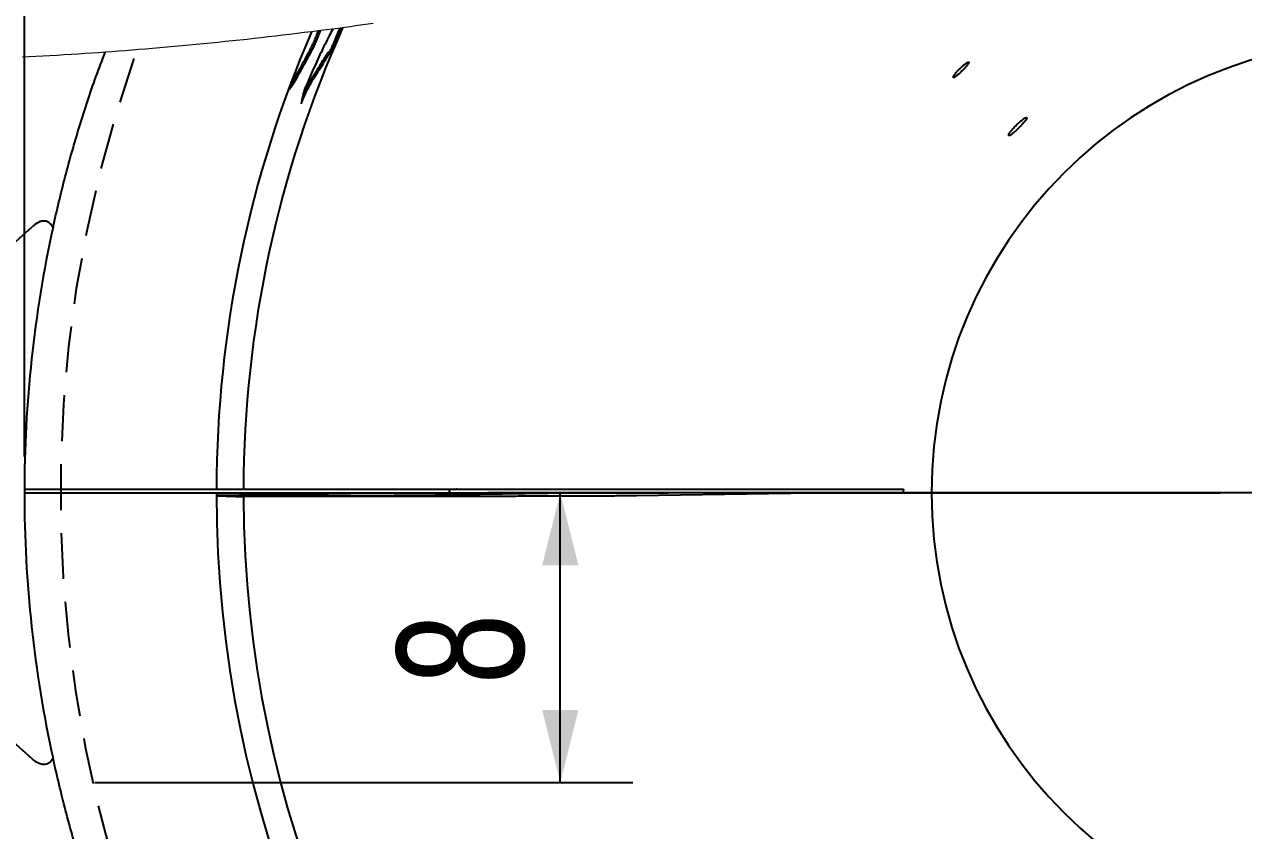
# Model space of a CAD drawing. Header units: millimetres. Extents: x 8 to 867, y 8 to 585.
# Drawn here: x 79.81 to 113.48, y 535.52 to 557.79 of the extents above; entities that cross this region are included whole.
import ezdxf

# ---------------------------------------------------------------- set-up
doc = ezdxf.new("R2010")
doc.units = ezdxf.units.MM
doc.header["$PDSIZE"] = -1
doc.linetypes.add('CENTERX2', pattern=[20.32, 12.7, -2.54, 2.54, -2.54])
doc.linetypes.add('HIDDEN', pattern=[1.905, 1.27, -0.635])
for name, color, linetype in [('CENTERLINE', 4, 'CENTERX2'), ('DIMENSIONS', 2, 'Continuous'), ('HIDDEN', 3, 'HIDDEN')]:
    doc.layers.add(name, color=color, linetype=linetype)
doc.layers.add('OUTLINE', color=7, linetype='Continuous', lineweight=25)
doc.styles.add('SLDTEXTSTYLE0', font='TXT', dxfattribs={"width": 0.75})
doc.dimstyles.new('SLDDIMSTYLE2', dxfattribs={"dimtxt": 3.5, "dimasz": 2, "dimexe": 0, "dimexo": 0.0625, "dimgap": 0.875, "dimtad": 1, "dimrnd": 1e-09, "dimzin": 12, "dimdsep": 46, "dimtxsty": 'SLDTEXTSTYLE0', "dimsah": 1, "dimcen": 0.09, "dimadec": 0, "dimazin": 3, "dimtfac": 1, "dimtofl": 0, "dimtmove": 0, "dimatfit": 3, "dimfxl": 0, "dimfrac": 2, "dimtolj": 1, "dimtzin": 12, "dimarcsym": 0})

# ---------------------------------------------------------------- blocks, each defined once
blk = doc.blocks.new('_D_61')
at = {"layer": 'DIMENSIONS'}
for p, q in [((153.909, 544.855), (92.608, 544.855)), ((94.608, 536.855), (94.608, 544.855)), ((81.753, 536.855), (96.608, 536.855))]:
    blk.add_line(p, q, dxfattribs=at)
for points in [[(94.608, 544.855), (94.108, 542.855), (95.108, 542.855)], [(94.608, 536.855), (95.108, 538.855), (94.108, 538.855)]]:
    blk.add_solid(points, dxfattribs=at)
at = {"layer": 'DIMENSIONS', "insert": (90.096, 539.564), "char_height": 3.5, "attachment_point": 1, "rotation": 90, "style": 'SLDTEXTSTYLE0'}
blk.add_mtext('8', dxfattribs=at)
blk = doc.blocks.new('_D_62')
at = {"layer": 'DIMENSIONS'}
for p, q in [((71.809, 545.855), (71.809, 563.449)), ((79.809, 545.855), (79.809, 563.449)), ((71.809, 561.449), (79.809, 561.449))]:
    blk.add_line(p, q, dxfattribs=at)
for points in [[(71.809, 561.449), (73.809, 560.949), (73.809, 561.949)], [(79.809, 561.449), (77.809, 561.949), (77.809, 560.949)]]:
    blk.add_solid(points, dxfattribs=at)
at = {"layer": 'DIMENSIONS', "insert": (74.516, 565.961), "char_height": 3.5, "attachment_point": 1, "style": 'SLDTEXTSTYLE0'}
blk.add_mtext('8', dxfattribs=at)
blk = doc.blocks.new('_D_65')
at = {"layer": 'DIMENSIONS'}
for p, q in [((64.359, 545.855), (64.359, 578.811)), ((170.359, 545.855), (170.359, 578.811)), ((64.359, 576.811), (170.359, 576.811))]:
    blk.add_line(p, q, dxfattribs=at)
for points in [[(64.359, 576.811), (66.359, 576.311), (66.359, 577.311)], [(170.359, 576.811), (168.359, 577.311), (168.359, 576.311)]]:
    blk.add_solid(points, dxfattribs=at)
at = {"layer": 'DIMENSIONS', "insert": (113.48, 581.323), "char_height": 3.5, "attachment_point": 1, "style": 'SLDTEXTSTYLE0'}
blk.add_mtext('106', dxfattribs=at)

msp = doc.modelspace()

# ---------------------------------------------------------------- linework, layer by layer
at = {"color": 7, "linetype": 'Continuous', "lineweight": 18, "flags": 128}
msp.add_lwpolyline([(89.44419, 557.81755), (89.23297, 557.78796), (89.02165, 557.75875), (88.81024, 557.72992), (88.59873, 557.70147), (88.58821, 557.70007), (88.53056, 557.69239), (88.32296, 557.66498), (88.15519, 557.64311), (87.98736, 557.62149), (87.93085, 557.61427), (87.73649, 557.58965), (87.53765, 557.56481), (87.33873, 557.54032), (87.13972, 557.51618), (86.94063, 557.49239), (86.74145, 557.46896), (86.54576, 557.44629), (86.34998, 557.42397), (86.15413, 557.40199), (85.95819, 557.38036), (85.75818, 557.35864), (85.55808, 557.3373), (85.3579, 557.31632), (85.15764, 557.2957), (84.95729, 557.27546), (84.75687, 557.25559), (84.55637, 557.2361), (84.35578, 557.21698), (84.15511, 557.19824), (83.95436, 557.17987), (83.75353, 557.16189), (83.55262, 557.14429), (83.35164, 557.12707), (83.15057, 557.11024), (82.96619, 557.09516), (82.78174, 557.08039), (82.59722, 557.06596), (82.41263, 557.05186), (82.22798, 557.03809), (82.04327, 557.02465), (81.85591, 557.01136), (81.66849, 556.99842), (81.481, 556.98582), (81.29344, 556.97357), (81.09928, 556.96126), (80.90504, 556.94933), (80.71074, 556.93777), (80.51636, 556.92659), (80.3219, 556.91579), (80.12738, 556.90537), (79.93279, 556.89533), (79.75435, 556.88646)], dxfattribs=at)
at = {"color": 7, "linetype": 'Continuous', "lineweight": 0}
msp.add_point((80.75277, 536.85491), dxfattribs=at)
at = {"layer": 'CENTERLINE'}
msp.add_line((79.80918, 544.85491), (154.90918, 544.85491), dxfattribs=at)
at = {"layer": 'HIDDEN'}
for centre, radius, start, end in [((117.35918, 544.85491), 36.55, 160.837805, 41.319569), ((117.35918, 544.8549), 45.99999, 179.999995, 221.815036)]:
    msp.add_arc(centre, radius, start, end, dxfattribs=at)
msp.add_open_spline([(89.67386, 519.50639), (89.31521, 519.62322), (88.59718, 519.8571), (87.54091, 520.26948), (86.50186, 520.72566), (85.47249, 521.23468), (84.45519, 521.79657), (83.4526, 522.41191), (82.47815, 523.07284), (81.46449, 523.82963), (80.42213, 524.69442), (79.36319, 525.67722), (78.35698, 526.71885), (77.40792, 527.81447), (76.52024, 528.9591), (75.69533, 530.15264), (74.93595, 531.39286), (74.24288, 532.67627), (73.66765, 533.8955), (73.19455, 535.03854), (72.80759, 536.0966), (72.46494, 537.17019), (72.14935, 538.32263), (71.87204, 539.5556), (71.64363, 540.86903), (71.4809, 542.19308), (71.37837, 543.52288), (71.36557, 544.41116), (71.35918, 544.85491)], degree=3, knots=[0, 0, 0, 0, 0.03381704, 0.06770353, 0.10162476, 0.13554559, 0.17063708, 0.20579858, 0.24099264, 0.27618089, 0.31919158, 0.3623742, 0.40566367, 0.44899127, 0.49228764, 0.53548461, 0.57902318, 0.62262179, 0.66621182, 0.69984443, 0.73351866, 0.76720323, 0.80086676, 0.84063106, 0.88047795, 0.92035623, 0.96021403, 1, 1, 1, 1], dxfattribs=at)
at = {"layer": 'OUTLINE'}
for p, q in [((88.47766, 557.56859), (88.53056, 557.69239)), ((88.52342, 557.54844), (88.58821, 557.70007)), ((88.26895, 557.01948), (88.22281, 557.03877)), ((88.27519, 556.9796), (88.27913, 556.98626)), ((73.35918, 546.24137), (80.02576, 552.20459)), ((79.80918, 544.85491), (85.11247, 544.85491)), ((79.81161, 544.95491), (85.11263, 544.95491)), ((85.11247, 544.85491), (91.57339, 544.85491)), ((85.11254, 544.78719), (89.44166, 544.85491)), ((85.12318, 544.95491), (85.63892, 544.95491)), ((85.63892, 544.95491), (85.85538, 544.95491)), ((85.86953, 544.95491), (91.72338, 544.95491)), ((89.44166, 544.85491), (91.57339, 544.85491)), ((95.5067, 544.85491), (90.52624, 544.77944)), ((91.57339, 544.85491), (95.5067, 544.85491)), ((91.57339, 544.85491), (94.54122, 544.85491)), ((91.72338, 544.95491), (96.71668, 544.95491)), ((91.75133, 544.95491), (91.73455, 544.95491)), ((101.57175, 544.85491), (95.5067, 544.85491)), ((96.71661, 544.78073), (101.57175, 544.85491)), ((96.71667, 544.95491), (104.0821, 544.95491)), ((101.57175, 544.85491), (104.75194, 544.85491)), ((104.08172, 544.85491), (104.75194, 544.85491)), ((104.75194, 544.85491), (104.85918, 544.85491)), ((85.11338, 544.76732), (85.63893, 544.75263)), ((88.65247, 544.77293), (85.70445, 544.76805)), ((85.85599, 544.75529), (91.7233, 544.76396)), ((73.35918, 543.46844), (80.02576, 537.50522))]:
    msp.add_line(p, q, dxfattribs=at)
at = {"layer": 'OUTLINE', "flags": 128}
msp.add_lwpolyline([(91.57339, 544.85491), (91.55681, 544.86603), (91.54616, 544.89939), (91.54146, 544.95491)], dxfattribs=at)
at = {"layer": 'OUTLINE'}
for centre, radius, start, end in [((117.29041, 544.86235), 32.17792, 156.701031, 179.835194), ((117.34003, 544.85698), 31.48084, 155.920122, 179.821859), ((117.35918, 544.85491), 12.5, 360, 180), ((114.19399, 544.85489), 34.38481, 167.686129, 179.999979), ((114.19399, 544.85492), 34.38481, 180.000021, 192.313871), ((117.35918, 544.85491), 32.24671, 180.000003, 359.999997), ((117.37074, 544.85466), 13.28902, 179.567778, 179.998934), ((117.35918, 544.85491), 12.5, 180, 360), ((117.35919, 544.85491), 31.5, 180.201889, 269.999995)]:
    msp.add_arc(centre, radius, start, end, dxfattribs=at)
for points, knots in [([(88.32296, 557.66498), (88.29, 557.60212), (88.17843, 557.38935), (87.99241, 557.00675), (87.76266, 556.50851), (87.61473, 556.15918), (87.53898, 555.98031)], [0, 0, 0, 0, 0.114558649, 0.387743008, 0.686518914, 1, 1, 1, 1]), ([(87.68877, 557.06512), (87.70414, 557.09489), (87.74007, 557.16449), (87.79222, 557.27933), (87.84702, 557.4053), (87.89384, 557.51778), (87.92036, 557.58694), (87.93085, 557.61427)], [0, 0, 0, 0, 0.16738158, 0.39134373, 0.62994021, 0.85375501, 1, 1, 1, 1]), ([(87.73511, 557.04605), (87.75045, 557.07577), (87.78636, 557.14528), (87.83842, 557.25994), (87.89315, 557.38564), (87.9435, 557.50694), (87.97342, 557.58507), (87.98736, 557.62149)], [0, 0, 0, 0, 0.15961123, 0.37330734, 0.60075833, 0.81389907, 1, 1, 1, 1]), ([(88.24376, 557.02718), (88.25086, 557.04301), (88.27224, 557.09072), (88.30824, 557.17475), (88.35293, 557.27838), (88.39764, 557.38235), (88.43929, 557.47893), (88.46541, 557.53997), (88.47766, 557.56859)], [0, 0, 0, 0, 0.08824252, 0.26593327, 0.4650016, 0.66229125, 0.84162099, 1, 1, 1, 1]), ([(88.28362, 556.99384), (88.29284, 557.01437), (88.31636, 557.0668), (88.35443, 557.15555), (88.39905, 557.25907), (88.44366, 557.36279), (88.48518, 557.45907), (88.51121, 557.5199), (88.52342, 557.54844)], [0, 0, 0, 0, 0.11173872, 0.28529617, 0.4794288, 0.6714574, 0.84586758, 1, 1, 1, 1]), ([(80.60024, 552.18804), (80.70817, 552.65573), (80.92417, 553.59172), (81.32541, 554.97633), (81.69592, 556.12266), (81.95598, 556.79798), (82.04327, 557.02465)], [0, 0, 0, 0, 0.28497233, 0.5703163, 0.85577809, 1, 1, 1, 1]), ([(87.09391, 555.96599), (87.11207, 555.98582), (87.1668, 556.04558), (87.24695, 556.17673), (87.3556, 556.35738), (87.47487, 556.57107), (87.60305, 556.80457), (87.69008, 556.96371), (87.73511, 557.04605)], [0, 0, 0, 0, 0.06402606, 0.1929757, 0.36471461, 0.56746576, 0.77623129, 1, 1, 1, 1]), ([(87.14401, 556.10961), (87.15936, 556.13215), (87.21519, 556.21416), (87.30673, 556.37413), (87.42744, 556.58723), (87.55577, 556.82202), (87.64341, 556.98222), (87.68877, 557.06512)], [0, 0, 0, 0, 0.074346372, 0.27046823, 0.502090517, 0.742329357, 1, 1, 1, 1]), ([(87.68574, 556.20565), (87.71137, 556.24833), (87.75893, 556.32753), (87.85526, 556.47384), (87.96187, 556.64392), (88.06113, 556.80511), (88.13106, 556.91657), (88.17296, 556.97665), (88.20005, 557.01839), (88.21901, 557.03378), (88.22436, 557.03813)], [0, 0, 0, 0, 0.15045215, 0.27916596, 0.52935154, 0.75697653, 0.85160363, 0.9264478, 0.9792446, 1, 1, 1, 1]), ([(87.73186, 556.18657), (87.75738, 556.2291), (87.80471, 556.30796), (87.90058, 556.45359), (88.00697, 556.62269), (88.10651, 556.78558), (88.17628, 556.89466), (88.21933, 556.96098), (88.24553, 556.99169), (88.27306, 557.03106), (88.28344, 557.0026), (88.27859, 556.98909), (88.27519, 556.9796)], [0, 0, 0, 0, 0.14283464, 0.26487606, 0.50190221, 0.7196261, 0.81026277, 0.88202272, 0.9326919, 0.95766037, 0.97025662, 1, 1, 1, 1]), ([(105.82832, 556.64432), (105.83803, 556.65679), (105.85884, 556.68354), (105.87981, 556.71137), (105.8961, 556.75429), (105.85459, 556.7496), (105.82054, 556.72243), (105.76004, 556.68057), (105.69439, 556.62166), (105.62435, 556.55411), (105.56184, 556.48552), (105.50713, 556.42098), (105.48121, 556.37561), (105.45187, 556.33547), (105.48262, 556.31763), (105.51734, 556.34986), (105.56875, 556.38167), (105.63233, 556.43974), (105.70122, 556.50476), (105.76816, 556.57382), (105.80902, 556.6217), (105.82832, 556.64432)], [0, 0, 0, 0, 0.03748015, 0.08037708, 0.10016633, 0.11669885, 0.15585879, 0.21601581, 0.29096987, 0.3725644, 0.45184748, 0.52016334, 0.5702067, 0.59741234, 0.60962616, 0.64114045, 0.69503318, 0.76606595, 0.84651628, 0.92747734, 1, 1, 1, 1]), ([(87.44956, 555.60319), (87.4754, 555.6616), (87.52525, 555.77432), (87.59856, 555.93312), (87.66595, 556.06973), (87.7116, 556.15065), (87.73186, 556.18657)], [0, 0, 0, 0, 0.29551545, 0.57021494, 0.80922269, 1, 1, 1, 1]), ([(87.53898, 555.98031), (87.53122, 555.9483), (87.51569, 555.88429), (87.48569, 555.75863), (87.4639, 555.66487), (87.44956, 555.60319)], [0, 0, 0, 0, 0.254956367, 0.509845401, 1, 1, 1, 1]), ([(87.50942, 555.85777), (87.5248, 555.89129), (87.5618, 555.97191), (87.61966, 556.08845), (87.66543, 556.16963), (87.68574, 556.20565)], [0, 0, 0, 0, 0.28354085, 0.68208996, 1, 1, 1, 1]), ([(107.47367, 555.22032), (107.46504, 555.21703), (107.43437, 555.20533), (107.38092, 555.16688), (107.30752, 555.10891), (107.22694, 555.03488), (107.14798, 554.95369), (107.07908, 554.87656), (107.02886, 554.80495), (106.99799, 554.76459), (106.98947, 554.71525), (107.03913, 554.73145), (107.07929, 554.76313), (107.15047, 554.81852), (107.22676, 554.88936), (107.30788, 554.96945), (107.38039, 555.04734), (107.44252, 555.12105), (107.47344, 555.16615), (107.50276, 555.21647), (107.48147, 555.21929), (107.47367, 555.22032)], [0, 0, 0, 0, 0.01924217, 0.06842399, 0.1361159, 0.21509643, 0.2967247, 0.37207779, 0.43299917, 0.47317151, 0.49054788, 0.5093901, 0.5512551, 0.61358908, 0.68984653, 0.77161271, 0.84981312, 0.91584393, 0.9626457, 0.98632059, 1, 1, 1, 1]), ([(80.60024, 552.18804), (80.59323, 552.19905), (80.56194, 552.24824), (80.50229, 552.31378), (80.40924, 552.3593), (80.31571, 552.3667), (80.19409, 552.33171), (80.09812, 552.26744), (80.03902, 552.21611), (80.02576, 552.20459)], [0, 0, 0, 0, 0.05720282, 0.25552837, 0.37789699, 0.50215386, 0.65700306, 0.92304325, 1, 1, 1, 1]), ([(91.72329, 544.76396), (91.91743, 544.76427), (92.29594, 544.76487), (92.84838, 544.76588), (93.37329, 544.76695), (93.86896, 544.76807), (94.33372, 544.76925), (94.74743, 544.77044), (95.11184, 544.77162), (95.42976, 544.77278), (95.71833, 544.77398), (95.97855, 544.77522), (96.20855, 544.7765), (96.40777, 544.77783), (96.57341, 544.77913), (96.67273, 544.78024), (96.71661, 544.78073)], [0, 0, 0, 0, 0.116640221, 0.227404953, 0.331904762, 0.432011125, 0.525200905, 0.611132792, 0.680569151, 0.744139752, 0.802137438, 0.853945986, 0.900479724, 0.940324544, 0.973636074, 1, 1, 1, 1]), ([(85.63893, 544.75263), (85.68241, 544.75082), (85.75016, 544.748), (85.82262, 544.75058), (85.85025, 544.74479), (85.85405, 544.74399)], [0, 0, 0, 0, 0.607181116, 0.946078157, 1, 1, 1, 1]), ([(90.52624, 544.77944), (90.49502, 544.77912), (90.41977, 544.77835), (90.2863, 544.77755), (90.113, 544.77669), (89.89834, 544.77587), (89.64416, 544.77507), (89.34834, 544.7743), (89.01366, 544.77356), (88.77672, 544.77315), (88.65247, 544.77293)], [0, 0, 0, 0, 0.04998243, 0.12048141, 0.21370014, 0.32744583, 0.46416694, 0.62064078, 0.80107125, 1, 1, 1, 1]), ([(80.60024, 537.52178), (80.59323, 537.51076), (80.56194, 537.46157), (80.50229, 537.39603), (80.40924, 537.35051), (80.31571, 537.34311), (80.19409, 537.3781), (80.09812, 537.44237), (80.03902, 537.4937), (80.02576, 537.50522)], [0, 0, 0, 0, 0.05720282, 0.25552837, 0.37789699, 0.50215386, 0.65700306, 0.92304325, 1, 1, 1, 1]), ([(91.51443, 519.01015), (91.51285, 519.01154), (91.50542, 519.01806), (91.48206, 519.03858), (91.42812, 519.08608), (91.34518, 519.15954), (91.19374, 519.29473), (90.98926, 519.47988), (90.64749, 519.79551), (90.16651, 520.25366), (89.55661, 520.86316), (88.90984, 521.54574), (88.1726, 522.36761), (87.35955, 523.33969), (86.49238, 524.46837), (85.6759, 525.62763), (84.91074, 526.81458), (84.19457, 528.03213), (83.52265, 529.28983), (82.89804, 530.58698), (82.32324, 531.92227), (81.80481, 533.28059), (81.34287, 534.66737), (80.93375, 536.0802), (80.71148, 537.04095), (80.60024, 537.52178)], [0, 0, 0, 0, 0.00028917, 0.00135602, 0.00426824, 0.01015604, 0.01656507, 0.03213479, 0.04802198, 0.08042624, 0.12331446, 0.16637033, 0.20949318, 0.2748574, 0.3402807, 0.40482471, 0.46944688, 0.53408519, 0.59867785, 0.66513476, 0.73165685, 0.79818295, 0.86465197, 0.9322625, 1, 1, 1, 1])]:
    msp.add_open_spline(points, degree=3, knots=knots, dxfattribs=at)

# ---------------------------------------------------------------- dimensions: what is measured, and where the dimension line sits
at = {"layer": 'DIMENSIONS'}
for base, p1, p2, angle, picture, middle in [((170.35918, 576.81118), (64.35918, 544.85491), (170.35918, 544.85491), 0, '_D_65', (117.35918, 576.81118)), ((94.60812, 544.85491), (80.75277, 536.85491), (154.90918, 544.85491), 90, '_D_61', (94.60812, 540.85491))]:
    dim = msp.add_linear_dim(base=base, p1=p1, p2=p2, angle=angle, dimstyle='SLDDIMSTYLE2', dxfattribs=at)
    dim.commit()
    dim.dimension.update_dxf_attribs({"geometry": picture, "text_midpoint": middle, "dimtype": 160})
dim = msp.add_linear_dim(base=(79.80918, 561.44919), p1=(71.80918, 544.85491), p2=(79.80918, 544.85491), dimstyle='SLDDIMSTYLE2', dxfattribs=at)
dim.commit()
dim.dimension.update_dxf_attribs({"geometry": '_D_62', "text_midpoint": (75.80918, 561.44919), "dimtype": 160})

doc.saveas('drawing.dxf')
